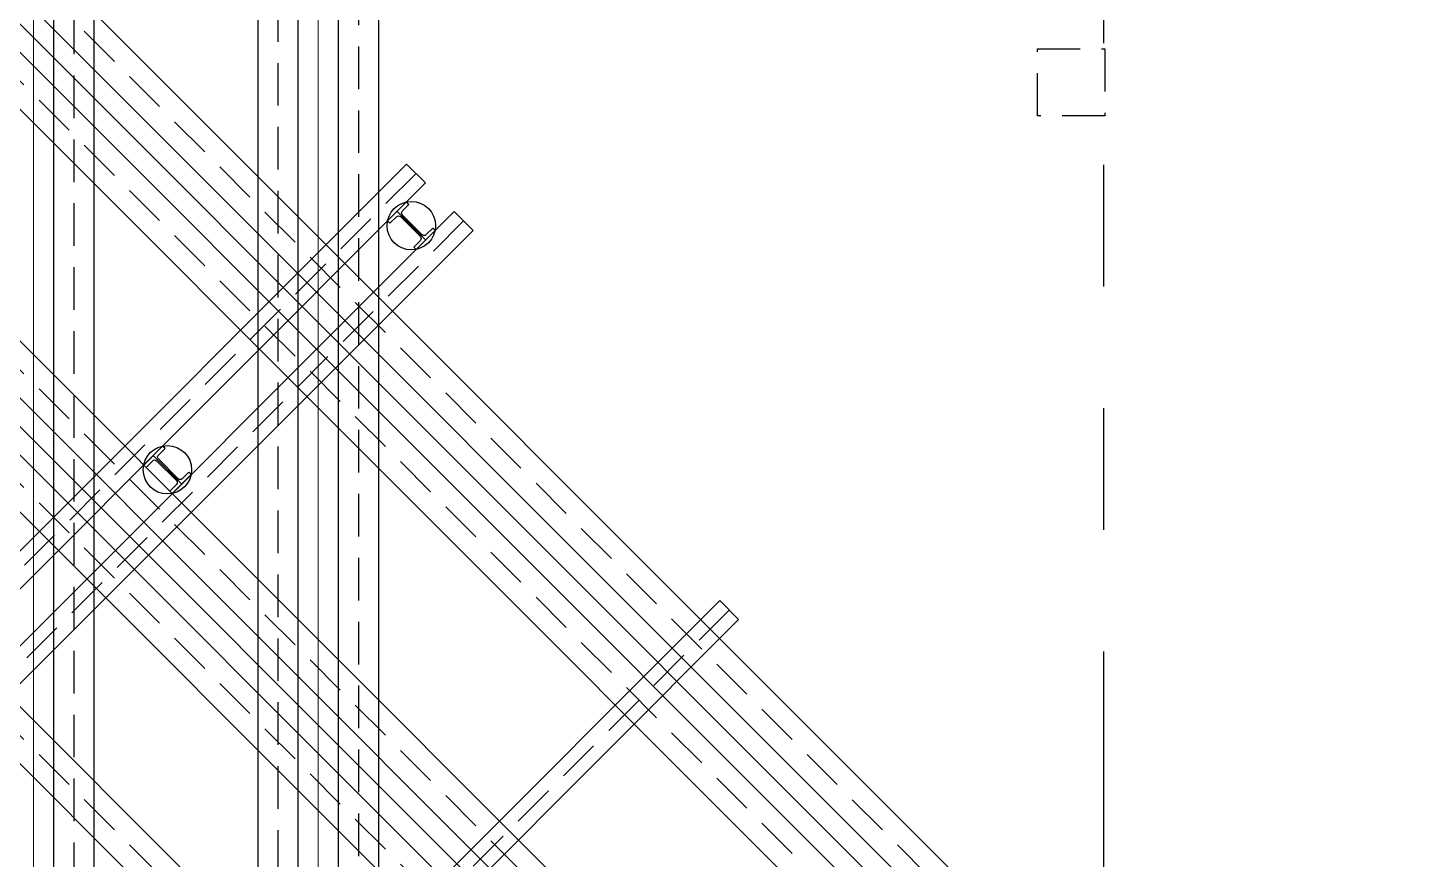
# Model space of a CAD drawing. Header units: millimetres. Extents: x 1073475 to 2890243, y -1340830 to -367733.
# Drawn here: x 1508967 to 1510794, y -381379 to -380295 of the extents above; entities that cross this region are included whole.
import ezdxf

# ---------------------------------------------------------------- set-up
doc = ezdxf.new("R2010")
doc.units = ezdxf.units.MM
doc.header["$LTSCALE"] = 50
doc.linetypes.add('HIDDEN', pattern=[9.524999999999999, 6.35, -3.175])
doc.linetypes.add('PHANTOM', pattern=[63.50000000000001, 31.75, -6.35, 6.35, -6.35, 6.35, -6.35])
doc.layers.add('_0', color=7, linetype='Continuous', lineweight=0)
for name, color, linetype in [('H-BEAM', 5, 'Continuous'), ('H-BEAM-상부', 173, 'Continuous'), ('POST PILE', 6, 'Continuous'), ('ST-CEN', 1, 'HIDDEN'), ('ST-CEN(상부 H-BEAM)', 1, 'HIDDEN'), ('ST-CEN(하부 H-BEAM)', 1, 'HIDDEN'), ('STRUT', 3, 'Continuous'), ('건축', 233, 'HIDDEN'), ('단면', 4, 'Continuous')]:
    doc.layers.add(name, color=color, linetype=linetype)

# ---------------------------------------------------------------- blocks, each defined once
blk = doc.blocks.new('A$C59AB4A79')
at = {"layer": '_0', "color": 251}
for p, q in [((-12912.74171201722, 3275.126264072722), (-12912.74171200301, -27775.1262685617)), ((-15034.06205574772, 1153.805919843959), (-15034.06205573515, -25653.80592517531)), ((-17350.00001083105, -15949.9999985164), (-3550.000005690381, -29750.00000194577)), ((-17350.00001101405, -18949.9999979611), (-6550.000005690614, -29750.000001946))]:
    blk.add_line(p, q, dxfattribs=at)
at = {"layer": 'H-BEAM', "color": 251}
for p, q in [((-16866.29510213109, -23821.57287907728), (-12253.12230038201, -19208.400077331)), ((-12253.12230038201, -19208.400077331), (-12111.70094414498, -19349.82143356849)), ((-12111.70094414498, -19349.82143356849), (-16724.87374588009, -23962.99423530523)), ((-11899.56890978874, -19561.95346792426), (-16512.74171151011, -24175.12626964075)), ((-11758.14755355124, -19703.37482416176), (-11899.56890978874, -19561.95346792426)), ((-16371.32035525795, -24316.54762586998), (-11758.14755355124, -19703.37482416176))]:
    blk.add_line(p, q, dxfattribs=at)
at = {"layer": 'H-BEAM-상부', "color": 251}
for p, q in [((-9919.669921694789, -22461.09127061849), (-12338.90873714932, -24880.33008607128)), ((-9778.248565457761, -22602.51262685552), (-9919.669921694789, -22461.09127061849)), ((-12197.48738091043, -25021.75144231017), (-9778.248565457761, -22602.51262685552))]:
    blk.add_line(p, q, dxfattribs=at)
at = {"layer": 'POST PILE', "color": 251}
for p, q in [((-12111.70094414405, -19774.08550228155), (-12323.83297849982, -19561.95346792554)), ((-13929.89899559249, -21592.28355372872), (-14142.03102994827, -21380.15151937271))]:
    blk.add_line(p, q, dxfattribs=at)
for points in [[(-12394.54365661857, -19632.66414604418), (-12376.865987089, -19650.34181557386), (-12327.01495901519, -19600.49078750028, -0.414213562373095), (-12298.73068776773, -19600.49078750028), (-12150.23826371855, -19748.98321154935, -0.414213562373095), (-12150.23826371855, -19777.26748279692), (-12200.08929179236, -19827.1185108705), (-12182.41162226256, -19844.79618040018), (-12040.9902660253, -19703.37482416292), (-12058.66793555487, -19685.69715463324), (-12108.51896362868, -19735.54818270681, -0.414213562373095), (-12136.80323487613, -19735.54818270681), (-12285.29565892532, -19587.05575865775, -0.414213562373095), (-12285.29565892532, -19558.77148741018), (-12235.4446308515, -19508.9204593366), (-12253.12230038131, -19491.24278980691)], [(-14212.74170806701, -21450.86219749134), (-14195.06403853744, -21468.53986702103), (-14145.21301046363, -21418.68883894745, -0.414213562373095), (-14116.92873921618, -21418.68883894745), (-13968.436315167, -21567.18126299651, -0.414213562373095), (-13968.436315167, -21595.46553424408), (-14018.28734324081, -21645.31656231766), (-14000.60967371101, -21662.99423184735), (-13859.18831747374, -21521.57287561009), (-13876.86598700332, -21503.8952060804), (-13926.71701507713, -21553.74623415398, -0.414213562373095), (-13955.00128632458, -21553.74623415398), (-14103.49371037376, -21405.25381010491, -0.414213562373095), (-14103.49371037376, -21376.96953885735), (-14053.64268229995, -21327.11851078377), (-14071.32035182975, -21309.44084125408)]]:
    blk.add_lwpolyline(points, format="xyb", close=True, dxfattribs=at)
for centre in [(-12217.76696132193, -19668.01948510355), (-14035.96501277038, -21486.21753655071)]:
    blk.add_circle(centre, 180.2775637731995, dxfattribs=at)
at = {"layer": 'ST-CEN', "color": 251}
for p, q in [((-12612.74171201838, 3575.126264142105), (-12612.74171200255, -28075.1262685135)), ((-13212.74171201861, 2975.126264001708), (-13212.74171200232, -27475.12626861106)), ((-14734.06205574842, 1453.805919913808), (-14734.06205573515, -25953.80592512665)), ((-17350.00001080474, -15525.73592985724), (-3125.735936953221, -29750.00000194507)), ((-17350.00001085689, -16374.26406717603), (-3974.26407442824, -29750.00000194646)), ((-17350.00001098798, -18525.73592930217), (-6125.735936952988, -29750.00000194507)), ((-17350.00001103966, -19374.26406662143), (-6974.264074428473, -29750.0000019467)), ((-17350.00001294259, -21249.99999574805), (-8850.000005690381, -29750.00000194577))]:
    blk.add_line(p, q, dxfattribs=at)
at = {"layer": 'ST-CEN(상부 H-BEAM)', "color": 251}
blk.add_line((-9848.959243576508, -22531.80194873724), (-12268.19805902778, -24951.04076419258), dxfattribs=at)
at = {"layer": 'ST-CEN(하부 H-BEAM)', "color": 251}
for p, q in [((-12182.41162226326, -19279.11075544974), (-16795.58442400652, -23892.28355719033)), ((-11828.85823166999, -19632.66414604301), (-16442.03103337996, -24245.83694775926))]:
    blk.add_line(p, q, dxfattribs=at)
at = {"layer": 'STRUT', "color": 251}
for p, q in [((-12462.74171201815, 3725.126264177496), (-12462.74171200232, -28225.12626848905)), ((-12762.74171201815, 3425.126264107181), (-12762.74171200278, -27925.12626853772)), ((-13062.74171201861, 3125.126264036167), (-13062.74171200232, -27625.12626858708)), ((-13362.74171201838, 2825.126263965853), (-13362.74171200255, -27325.12626863574)), ((-14584.06205574842, 1603.805919948965), (-14584.06205573445, -26103.80592510221)), ((-14884.06205574796, 1303.805919878185), (-14884.06205573422, -25803.80592515133)), ((-17350.00001079193, -15313.60389552778), (-2913.603902584175, -29750.00000194437)), ((-17350.00001081778, -15737.8679641874), (-3337.867971321801, -29750.00000194507)), ((-17350.00001084385, -16162.13203284633), (-3762.132040059427, -29750.00000194553)), ((-17350.00001086923, -16586.39610150573), (-4186.396108797053, -29750.000001946)), ((-17350.00001097494, -18313.60389497271), (-5913.603902584175, -29750.00000194483)), ((-17350.00001100102, -18737.86796363187), (-6337.867971322034, -29750.0000019453)), ((-17350.00001102686, -19162.13203229103), (-6762.13204005966, -29750.00000194577)), ((-17350.0000110527, -19586.39610095066), (-7186.396108797286, -29750.00000194623)), ((-17350.00001292978, -21037.86796141812), (-8637.867971322034, -29750.0000019453)), ((-17350.00001295516, -21462.13203007774), (-9062.132040059892, -29750.00000194577))]:
    blk.add_line(p, q, dxfattribs=at)
at = {"layer": '건축', "color": 251}
for p, q in [((-7550.000012850855, -18850.00000193075), (-7550.000012820354, -18350.00000193075)), ((-7550.000012820354, -18350.00000193075), (-7050.000012820354, -18350.00000196125)), ((-7050.000012820354, -18350.00000196125), (-7050.000012850855, -18850.00000196125)), ((-7050.000012850855, -18850.00000196125), (-7550.000012850855, -18850.00000193075))]:
    blk.add_line(p, q, dxfattribs=at)

msp = doc.modelspace()

# ---------------------------------------------------------------- linework, layer by layer
at = {"layer": '단면', "linetype": 'PHANTOM', "ltscale": 0.5}
msp.add_line((1510371.585923134, -376345.7690504902, 3.427363865557273e-09), (1510371.585923153, -382652.5392668077, 1.677363865557248e-09), dxfattribs=at)

# ---------------------------------------------------------------- block references
at = {"ltscale": 0.2, "xscale": 0.1751524569241688, "yscale": 0.1751524569241688, "zscale": 0.1751524569241688, "rotation": 0.000612302615251796}
msp.add_blockref('A$C59AB4A79', (1511607.827078323, -377107.7345485468, 1.750000000000037e-09), dxfattribs=at)

doc.saveas('drawing.dxf')
